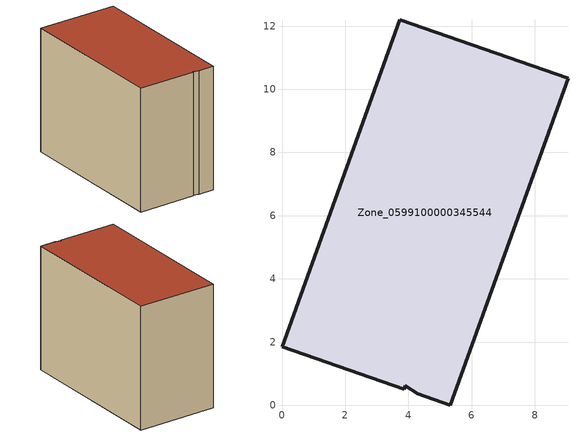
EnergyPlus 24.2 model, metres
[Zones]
Zone_0599100000345544
 floor ground (C_G): 4.29,0.36 3.9,0.61 3.86,0.51 0,1.86 3.73,12.2 9.05,10.35 5.32,0 z0
 wall outside (C_F): 3.73,12.2 0,1.86 3.86,0.51 3.9,0.61 4.29,0.36 5.32,0 9.05,10.35 3.73,12.2 z0:8.62
 roof outside (C_R): 3.9,0.61 4.29,0.36 5.32,0 9.05,10.35 3.73,12.2 0,1.86 3.86,0.51 z8.62
[BUILDING]
Pand.0599100000345544: North Axis=0; Terrain=City; Loads Convergence Tolerance Value=0.04; Temperature Convergence Tolerance Value=0.4; Solar Distribution=FullExterior; Maximum Number of Warmup Days=25; Minimum Number of Warmup Days=1
[Site:Location]
Rotterdam.The.Hague.AP_ZH_NLD Design_Conditions: Latitude=51.96; Longitude=4.45; Time Zone=1; Elevation=-4.5
[SITE:GROUNDTEMPERATURE:BUILDINGSURFACE]
18, 18, 18, 18, 18, 18, 18, 18, 18, 18, 18, 18
[MATERIAL] Thermal Absorptance=0.9; Solar Absorptance=0.7; Visible Absorptance=0.7
Name | Roughness | Thickness | Conductivity | Density | Specific Heat
G.TC.1992-2005 | MediumSmooth | 0.15 | 0.06 | 540 | 1210
F.TC.1992-2005 | Rough | 0.3 | 0.12 | 1920 | 840
R.TC.1992-2005 | MediumRough | 0.2 | 0.08 | 1500 | 1000
[CONSTRUCTION]
C_G: G.TC.1992-2005
C_F: F.TC.1992-2005
C_R: R.TC.1992-2005
[ZONE]
Zone_0599100000345544: Type=1; Multiplier=1; Ceiling Height=Autocalculate; Volume=Autocalculate; Floor Area=autocalculate; Part of Total Floor Area=Yes
[ZONEINFILTRATION:DESIGNFLOWRATE]
Infil_Zone_0599100000345544: Zone or ZoneList or Space or SpaceList=Zone_0599100000345544; Schedule=AlwaysOn; Design Flow Rate Calculation Method=Flow/Area; Flow Rate per Floor Area=0.0015; Constant Term Coefficient=1; Temperature Term Coefficient=0; Velocity Term Coefficient=0; Velocity Squared Term Coefficient=0
[HVACTEMPLATE:ZONE:IDEALLOADSAIRSYSTEM]
Zone_0599100000345544: Maximum Heating Supply Air Temperature=50; Minimum Cooling Supply Air Temperature=13; Maximum Heating Supply Air Humidity Ratio=0.0156; Minimum Cooling Supply Air Humidity Ratio=0.0077; Heating Limit=NoLimit; Cooling Limit=NoLimit; Dehumidification Control Type=ConstantSensibleHeatRatio; Cooling Sensible Heat Ratio=0.7; Dehumidification Setpoint=60; Humidification Control Type=None; Humidification Setpoint=30; Outdoor Air Method=None; Outdoor Air Flow Rate per Person=0.00944; Outdoor Air Flow Rate per Zone Floor Area=0; Outdoor Air Flow Rate per Zone=0; Demand Controlled Ventilation Type=None; Outdoor Air Economizer Type=NoEconomizer; Heat Recovery Type=None; Sensible Heat Recovery Effectiveness=0.7; Latent Heat Recovery Effectiveness=0.65
[ZONECONTROL:THERMOSTAT]
ThermostatControl_Zone_0599100000345544: Zone or ZoneList=Zone_0599100000345544; Control Type Schedule=DualSetpointControlType; Control 1=Thermostat_Zone_0599100000345544; Temperature Difference Between Cutout And Setpoint=0
[THERMOSTATSETPOINT:DUALSETPOINT]
Thermostat_Zone_0599100000345544: Heating Setpoint Temperature Schedule=HeatingSetpoint_Zone_0599100000345544; Cooling Setpoint Temperature Schedule=CoolingSetpoint_Zone_0599100000345544
[SCHEDULE:COMPACT]
HeatingSetpoint_Zone_0599100000345544: Through: 12/31, For: AllDays, Until: 24:00, 21
CoolingSetpoint_Zone_0599100000345544: Through: 12/31, For: AllDays, Until: 24:00, 24
DualSetpointControlType: Through: 12/31, For: AllDays, Until: 24:00, 4
AlwaysOn: Through: 12/31, For: AllDays, Until: 24:00, 1
